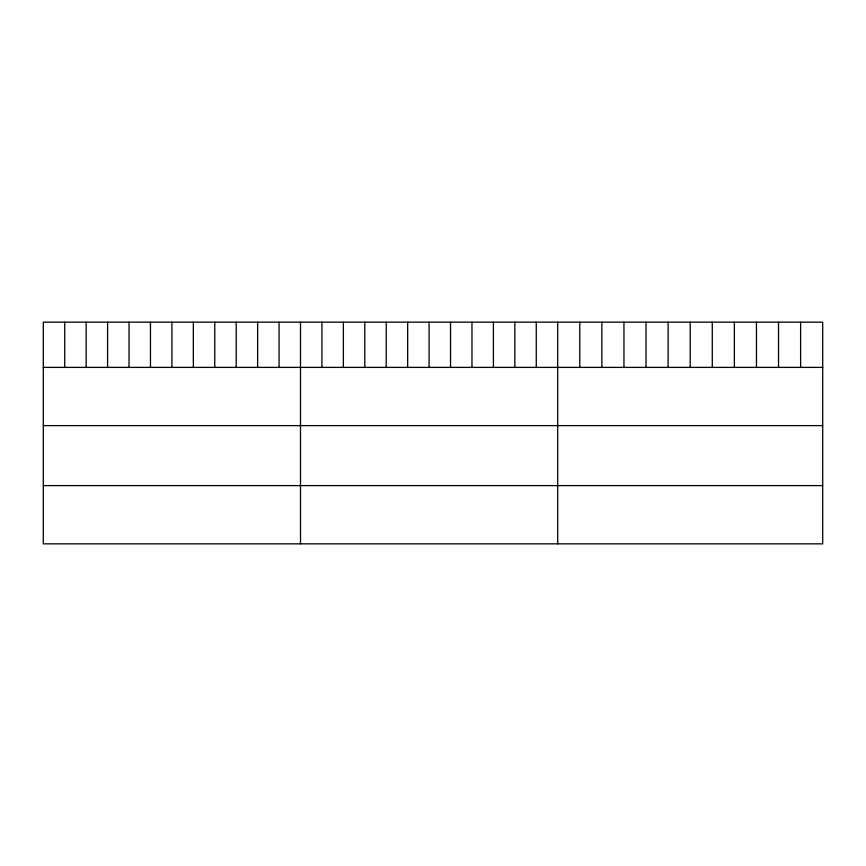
<?xml version="1.0" encoding="UTF-8"?>
<svg xmlns="http://www.w3.org/2000/svg" width="866" height="866" viewBox="0 0 866 866"><rect width="100%" height="100%" fill="white"/><g stroke="black" fill="none" stroke-linecap="round" stroke-linejoin="round"><path stroke-width="1.3" d="M822.7 367.39L822.7 543.837L43.3 543.837L43.3 322.163L822.7 322.163L822.7 367.39L43.3 367.39M43.3 425.617L822.7 425.617M43.3 485.61L822.7 485.61M800.617 322.163L800.617 367.39M778.534 322.163L778.534 367.39M756.451 322.163L756.451 367.39M734.368 322.163L734.368 367.39M712.285 322.163L712.285 367.39M690.202 322.163L690.202 367.39M668.119 322.163L668.119 367.39M646.036 322.163L646.036 367.39M623.953 322.163L623.953 367.39M601.87 322.163L601.87 367.39M579.787 322.163L579.787 367.39M557.704 322.163L557.704 543.837M536.27 322.163L536.27 367.39M514.837 322.163L514.837 367.39M493.404 322.163L493.404 367.39M471.97 322.163L471.97 367.39M450.536 322.163L450.536 367.39M429.103 322.163L429.103 367.39M407.67 322.163L407.67 367.39M386.236 322.163L386.236 367.39M364.803 322.163L364.803 367.39M343.369 322.163L343.369 367.39M321.935 322.163L321.935 367.39M300.502 322.163L300.502 543.837M279.069 322.163L279.069 367.39M257.635 322.163L257.635 367.39M236.201 322.163L236.201 367.39M214.768 322.163L214.768 367.39M193.334 322.163L193.334 367.39M171.901 322.163L171.901 367.39M150.468 322.163L150.468 367.39M129.034 322.163L129.034 367.39M107.601 322.163L107.601 367.39M86.167 322.163L86.167 367.39M64.733 322.163L64.733 367.39"/></g></svg>
